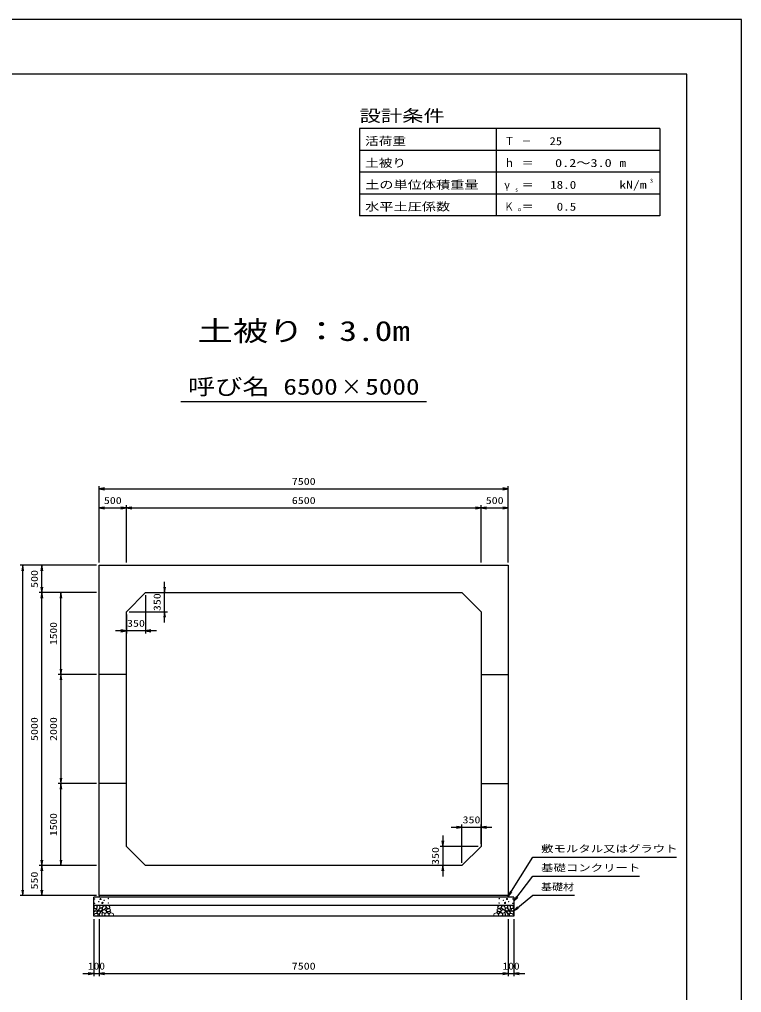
# Model space of a CAD drawing. Units: millimetres at full size. Extents: x 0 to 42050, y 0 to 29700.
# Drawn here: x 28814 to 42050, y 11873 to 29700 of the extents above; entities that cross this region are included whole.
import ezdxf
from ezdxf.enums import TextEntityAlignment as Align

# ---------------------------------------------------------------- set-up
doc = ezdxf.new("R2010")
doc.units = ezdxf.units.MM
for name, color, linetype, lineweight in [('D-DCR-HCHn', 4, 'Continuous', 9), ('D-STR-DIM', 7, 'Continuous', 25), ('D-STR-STRn', 1, 'Continuous', 25), ('D-STR-TXT', 7, 'Continuous', 25), ('D-TTL', 2, 'Continuous', 25), ('D-TTL-FRAM', 2, 'Continuous', 25), ('D-TTL-LINE', 7, 'Continuous', 25), ('D-TTL-TXT', 7, 'Continuous', 25)]:
    doc.layers.add(name, color=color, linetype=linetype, lineweight=lineweight)
doc.styles.add('ＭＳ ゴシック', font='')
doc.styles.get('ＭＳ ゴシック').set_extended_font_data('MS Gothic')

# ---------------------------------------------------------------- blocks, each defined once
blk = doc.blocks.new('open_arrow')
at = {"color": 0, "linetype": 'Continuous', "lineweight": -2}
blk.add_lwpolyline([(7.5, 1.25), (0, 0), (7.5, -1.25)], dxfattribs=at)

msp = doc.modelspace()

# ---------------------------------------------------------------- linework, layer by layer
at = {"layer": 'D-DCR-HCHn'}
for points in [[(30182.281, 13403.808), (30175.346, 13383.005), (30184.592, 13369.136), (30207.707, 13366.824), (30223.488, 13373.599), (30216.952, 13389.939), (30221.575, 13399.185), (30212.33, 13408.431), (30198.461, 13413.053)], [(30226.198, 13461.594), (30205.395, 13466.217), (30186.904, 13456.971), (30184.592, 13436.168), (30189.215, 13419.988), (30212.33, 13413.053), (30228.51, 13413.053), (30235.444, 13424.611), (30235.444, 13450.037)], [(30244.69, 13463.906), (30237.756, 13443.102), (30240.067, 13419.988), (30223.887, 13394.562), (30244.69, 13383.005), (30267.805, 13394.562), (30281.673, 13413.053), (30286.296, 13443.102), (30281.673, 13459.283), (30267.805, 13466.217)], [(30249.313, 13383.005), (30237.756, 13373.759), (30242.379, 13366.824), (30258.559, 13366.824), (30265.493, 13369.136), (30270.116, 13378.382), (30263.182, 13385.316)], [(30283.985, 13408.431), (30272.427, 13380.693), (30281.673, 13369.136), (30309.411, 13369.136), (30320.968, 13373.759), (30332.525, 13389.939), (30332.525, 13403.808), (30320.968, 13422.299), (30307.099, 13424.611)], [(30388.203, 13329.532), (30352.829, 13336.129), (30337.782, 13348.266), (30333.03, 13367.263), (30347.713, 13381.629), (30376.323, 13389.69), (30397.97, 13376.761), (30411.961, 13359.347), (30408.002, 13341.67)], [(30348.447, 13386.214), (30335.689, 13390.569), (30334.425, 13418.678), (30347.512, 13447.359), (30364.448, 13463.536), (30396.403, 13457.032), (30399.133, 13421.913), (30388.816, 13409.876), (30360.739, 13394.301)], [(30379.798, 13395.711), (30381.454, 13389.566), (30387.011, 13385.193), (30399.19, 13383.302), (30410.305, 13389.802), (30420.592, 13399.138), (30429.858, 13407.333), (30429.635, 13413.462), (30423.736, 13418.875), (30409.203, 13420.356), (30396.47, 13414.383), (30387.011, 13405.165), (30382.281, 13400.556)], [(30407.012, 13429.601), (30400.964, 13435.086), (30399.897, 13440.792), (30403.414, 13453.305), (30413.71, 13467.61), (30436.004, 13466.105), (30457.571, 13455.811), (30472.195, 13435.597), (30470.021, 13422.456), (30463.02, 13415.716), (30451.769, 13413.215), (30435.511, 13417.483), (30414.289, 13424.481)], [(30468.372, 13361.832), (30473.688, 13366.874), (30480.476, 13375.68), (30482.145, 13383.275), (30478.144, 13397.685), (30464.088, 13408.67), (30443.907, 13407.89), (30416.698, 13393.001), (30407.086, 13380.757), (30410.152, 13366.784), (30419.778, 13360.04), (30428.599, 13359.145), (30442.363, 13359.524), (30455.808, 13361.002)], [(37581.628, 13361.832), (37576.312, 13366.874), (37569.524, 13375.68), (37567.855, 13383.275), (37571.856, 13397.685), (37585.912, 13408.67), (37606.093, 13407.89), (37633.302, 13393.001), (37642.914, 13380.757), (37639.848, 13366.784), (37630.222, 13360.04), (37621.401, 13359.145), (37607.637, 13359.524), (37594.192, 13361.002)], [(37642.988, 13429.601), (37649.036, 13435.086), (37650.103, 13440.792), (37646.586, 13453.305), (37636.29, 13467.61), (37613.996, 13466.105), (37592.429, 13455.811), (37577.805, 13435.597), (37579.979, 13422.456), (37586.98, 13415.716), (37598.231, 13413.215), (37614.489, 13417.483), (37635.711, 13424.481)], [(37670.202, 13395.711), (37668.546, 13389.566), (37662.989, 13385.193), (37650.81, 13383.302), (37639.695, 13389.802), (37629.408, 13399.138), (37620.142, 13407.333), (37620.365, 13413.462), (37626.264, 13418.875), (37640.797, 13420.356), (37653.53, 13414.383), (37662.989, 13405.165), (37667.719, 13400.556)], [(37661.797, 13329.532), (37697.171, 13336.129), (37712.218, 13348.266), (37716.97, 13367.263), (37702.287, 13381.629), (37673.677, 13389.69), (37652.03, 13376.761), (37638.039, 13359.347), (37641.998, 13341.67)], [(37701.553, 13386.214), (37714.311, 13390.569), (37715.575, 13418.678), (37702.488, 13447.359), (37685.552, 13463.536), (37653.597, 13457.032), (37650.867, 13421.913), (37661.184, 13409.876), (37689.261, 13394.301)], [(37766.015, 13408.431), (37777.573, 13380.693), (37768.327, 13369.136), (37740.589, 13369.136), (37729.032, 13373.759), (37717.475, 13389.939), (37717.475, 13403.808), (37729.032, 13422.299), (37742.901, 13424.611)], [(37805.31, 13463.906), (37812.244, 13443.102), (37809.933, 13419.988), (37826.113, 13394.562), (37805.31, 13383.005), (37782.195, 13394.562), (37768.327, 13413.053), (37763.704, 13443.102), (37768.327, 13459.283), (37782.195, 13466.217)], [(37800.687, 13383.005), (37812.244, 13373.759), (37807.621, 13366.824), (37791.441, 13366.824), (37784.507, 13369.136), (37779.884, 13378.382), (37786.818, 13385.316)], [(37823.802, 13461.594), (37844.605, 13466.217), (37863.096, 13456.971), (37865.408, 13436.168), (37860.785, 13419.988), (37837.67, 13413.053), (37821.49, 13413.053), (37814.556, 13424.611), (37814.556, 13450.037)], [(37867.719, 13403.808), (37874.654, 13383.005), (37865.408, 13369.136), (37842.293, 13366.824), (37826.512, 13373.599), (37833.048, 13389.939), (37828.425, 13399.185), (37837.67, 13408.431), (37851.539, 13413.053)], [(30226.155, 13327.009), (30243.277, 13352.692), (30241.137, 13359.112), (30217.594, 13365.533), (30196.192, 13363.393), (30181.21, 13350.551), (30179.07, 13335.57), (30181.21, 13320.588), (30198.332, 13316.308)], [(30234.716, 13273.503), (30249.698, 13279.924), (30253.978, 13301.326), (30245.417, 13316.308), (30230.435, 13320.588), (30211.173, 13318.448), (30189.771, 13309.887), (30179.07, 13297.045), (30179.07, 13282.064), (30185.49, 13273.503), (30211.173, 13275.643)], [(30286.082, 13327.009), (30296.783, 13352.692), (30288.222, 13363.393), (30262.539, 13363.393), (30251.838, 13359.112), (30241.137, 13344.131), (30241.137, 13331.289), (30251.838, 13314.167), (30264.679, 13312.027)], [(30281.801, 13279.924), (30281.801, 13305.606), (30271.1, 13312.027), (30260.399, 13305.606), (30258.259, 13290.625), (30260.399, 13277.783), (30275.381, 13273.503)], [(30322.466, 13275.643), (30328.886, 13294.905), (30326.746, 13316.308), (30341.728, 13339.85), (30322.466, 13350.551), (30301.063, 13339.85), (30288.222, 13322.728), (30283.941, 13294.905), (30288.222, 13279.924), (30301.063, 13273.503)], [(30318.185, 13350.551), (30328.886, 13359.112), (30324.606, 13365.533), (30309.624, 13365.533), (30303.204, 13363.393), (30298.923, 13354.832), (30305.344, 13348.411)], [(30339.588, 13277.783), (30358.85, 13273.503), (30375.972, 13282.064), (30378.112, 13301.326), (30375.968, 13324.878), (30352.429, 13332.327), (30337.447, 13328.603), (30331.027, 13312.027), (30331.027, 13288.484)], [(30387.352, 13323.637), (30402.306, 13332.556), (30428.44, 13332.292), (30449.93, 13313.525), (30453.643, 13284.899), (30439.853, 13274.245), (30403.098, 13271.871), (30386.731, 13281.633), (30382.172, 13304.06)], [(30424.971, 13335.265), (30429.183, 13338.446), (30432.686, 13343.505), (30432.81, 13350.431), (30428.414, 13356.067), (30420.769, 13357.977), (30414.356, 13356.179), (30412.704, 13350.442), (30411.896, 13344.835), (30412.881, 13337.456), (30418.975, 13334.127)], [(30452.597, 13320.331), (30442.895, 13325.079), (30435.89, 13333.822), (30435.719, 13345.084), (30439.942, 13355.627), (30455.189, 13357.625), (30470.054, 13358.018), (30484.481, 13352.512), (30486.849, 13343.273), (30474.54, 13332.195), (30459.555, 13323.15)], [(30484.972, 13272.493), (30469.837, 13274.274), (30459.866, 13279.787), (30455.835, 13292.722), (30455.945, 13304.963), (30465.172, 13321.678), (30483.242, 13332.822), (30510.731, 13328.403), (30532.453, 13320.334), (30537.643, 13296.125), (30533.03, 13278.257), (30511.884, 13272.877)], [(37565.028, 13272.493), (37580.163, 13274.274), (37590.134, 13279.787), (37594.165, 13292.722), (37594.055, 13304.963), (37584.828, 13321.678), (37566.758, 13332.822), (37539.269, 13328.403), (37517.547, 13320.334), (37512.357, 13296.125), (37516.97, 13278.257), (37538.116, 13272.877)], [(37597.403, 13320.331), (37607.105, 13325.079), (37614.11, 13333.822), (37614.281, 13345.084), (37610.058, 13355.627), (37594.811, 13357.625), (37579.946, 13358.018), (37565.519, 13352.512), (37563.151, 13343.273), (37575.46, 13332.195), (37590.445, 13323.15)], [(37662.648, 13323.637), (37647.694, 13332.556), (37621.56, 13332.292), (37600.07, 13313.525), (37596.357, 13284.899), (37610.147, 13274.245), (37646.902, 13271.871), (37663.269, 13281.633), (37667.828, 13304.06)], [(37625.029, 13335.265), (37620.817, 13338.446), (37617.314, 13343.505), (37617.19, 13350.431), (37621.586, 13356.067), (37629.231, 13357.977), (37635.644, 13356.179), (37637.296, 13350.442), (37638.104, 13344.835), (37637.119, 13337.456), (37631.025, 13334.127)], [(37710.412, 13277.783), (37691.15, 13273.503), (37674.028, 13282.064), (37671.888, 13301.326), (37674.032, 13324.878), (37697.571, 13332.327), (37712.553, 13328.603), (37718.973, 13312.027), (37718.973, 13288.484)], [(37727.534, 13275.643), (37721.114, 13294.905), (37723.254, 13316.308), (37708.272, 13339.85), (37727.534, 13350.551), (37748.937, 13339.85), (37761.778, 13322.728), (37766.059, 13294.905), (37761.778, 13279.924), (37748.937, 13273.503)], [(37731.815, 13350.551), (37721.114, 13359.112), (37725.394, 13365.533), (37740.376, 13365.533), (37746.796, 13363.393), (37751.077, 13354.832), (37744.656, 13348.411)], [(37763.918, 13327.009), (37753.217, 13352.692), (37761.778, 13363.393), (37787.461, 13363.393), (37798.162, 13359.112), (37808.863, 13344.131), (37808.863, 13331.289), (37798.162, 13314.167), (37785.321, 13312.027)], [(37768.199, 13279.924), (37768.199, 13305.606), (37778.9, 13312.027), (37789.601, 13305.606), (37791.741, 13290.625), (37789.601, 13277.783), (37774.619, 13273.503)], [(37815.284, 13273.503), (37800.302, 13279.924), (37796.022, 13301.326), (37804.583, 13316.308), (37819.565, 13320.588), (37838.827, 13318.448), (37860.229, 13309.887), (37870.93, 13297.045), (37870.93, 13282.064), (37864.51, 13273.503), (37838.827, 13275.643)], [(37823.845, 13327.009), (37806.723, 13352.692), (37808.863, 13359.112), (37832.406, 13365.533), (37853.808, 13363.393), (37868.79, 13350.551), (37870.93, 13335.57), (37868.79, 13320.588), (37851.668, 13316.308)]]:
    msp.add_lwpolyline(points, close=True, dxfattribs=at)
for points in [[(30318.432, 13468.547), (30301.093, 13466.446), (30289.258, 13458.701), (30289.626, 13439.819), (30295.514, 13426.087), (30310.025, 13426.185), (30330.107, 13429.153), (30339.799, 13443.689), (30349.082, 13453.492), (30351.884, 13464.345), (30339.099, 13468.547), (30318.082, 13468.547)], [(37731.568, 13468.547), (37748.907, 13466.446), (37760.742, 13458.701), (37760.374, 13439.819), (37754.486, 13426.087), (37739.975, 13426.185), (37719.893, 13429.153), (37710.201, 13443.689), (37700.918, 13453.492), (37698.116, 13464.345), (37710.901, 13468.547), (37731.918, 13468.547)]]:
    msp.add_lwpolyline(points, dxfattribs=at)
for centre, radius in [((30191.091, 13586.145), 4.5), ((30300.004, 13586.145), 11.25), ((30366.563, 13562.459), 4.5), ((30442.197, 13595.221), 4.5), ((37607.803, 13595.221), 4.5), ((37683.437, 13562.459), 4.5), ((37749.996, 13586.145), 11.25), ((37858.909, 13586.145), 4.5), ((30192.803, 13505.879), 4.5), ((30268.437, 13538.641), 4.5), ((30334.996, 13514.955), 11.25), ((30443.909, 13514.955), 4.5), ((37606.091, 13514.955), 4.5), ((37715.004, 13514.955), 11.25), ((37781.563, 13538.641), 4.5), ((37857.197, 13505.879), 4.5)]:
    msp.add_circle(centre, radius, dxfattribs=at)
at = {"layer": 'D-STR-DIM'}
for p, q in [((30275, 19750), (30275, 21150)), ((30275, 21100), (37775, 21100)), ((37775, 19750), (37775, 21150)), ((30275, 19750), (30275, 20800)), ((30275, 20750), (30775, 20750)), ((30775, 19750), (30775, 20800)), ((30775, 19750), (30775, 20800)), ((30775, 20750), (37275, 20750)), ((37275, 19750), (37275, 20800)), ((37275, 19750), (37275, 20800)), ((37275, 20750), (37775, 20750)), ((37775, 19750), (37775, 20800)), ((30225, 19700), (28825, 19700)), ((28875, 13650), (28875, 19700)), ((30225, 19700), (29175, 19700)), ((29225, 19200), (29225, 19700)), ((31475, 18650), (31475, 19400)), ((30225, 19200), (29175, 19200)), ((30225, 19200), (29175, 19200)), ((29225, 14200), (29225, 19200)), ((30225, 19200), (29525, 19200)), ((29575, 17700), (29575, 19200)), ((31125, 19150), (31125, 18450)), ((31175, 19200), (31525, 19200)), ((30775, 18800), (30775, 18450)), ((30825, 18850), (31525, 18850)), ((31325, 18500), (30575, 18500)), ((30225, 17700), (29525, 17700)), ((30225, 17700), (29525, 17700)), ((29575, 17700), (29575, 15700)), ((30225, 15700), (29525, 15700)), ((30225, 15700), (29525, 15700)), ((29575, 14200), (29575, 15700)), ((36725, 14900), (37475, 14900)), ((36925, 14250), (36925, 14950)), ((37275, 14600), (37275, 14950)), ((36575, 14750), (36575, 14000)), ((37225, 14550), (36525, 14550)), ((30225, 14200), (29175, 14200)), ((30225, 14200), (29175, 14200)), ((29225, 13650), (29225, 14200)), ((30225, 14200), (29525, 14200)), ((36875, 14200), (36525, 14200)), ((30225, 13650), (28825, 13650)), ((30225, 13650), (29175, 13650)), ((30175, 13220), (30175, 12170)), ((30275, 13220), (30275, 12170)), ((30275, 13220), (30275, 12170)), ((37775, 13220), (37775, 12170)), ((37775, 13220), (37775, 12170)), ((37875, 13220), (37875, 12170)), ((29975, 12220), (30475, 12220)), ((30275, 12220), (37775, 12220)), ((37575, 12220), (38075, 12220))]:
    msp.add_line(p, q, dxfattribs=at)
at = {"layer": 'D-STR-STRn'}
for p, q in [((30275, 19700), (37775, 19700)), ((30275, 13650), (30275, 19700)), ((37775, 19700), (37775, 13650)), ((31125, 19200), (30775, 18850)), ((31125, 19200), (36925, 19200)), ((37275, 18850), (36925, 19200)), ((30775, 14550), (30775, 18850)), ((37275, 18850), (37275, 14550)), ((30775, 17700), (30275, 17700)), ((37275, 17700), (37775, 17700)), ((30775, 15700), (30275, 15700)), ((37275, 15700), (37775, 15700)), ((30775, 14550), (31125, 14200)), ((36925, 14200), (37275, 14550)), ((36925, 14200), (31125, 14200)), ((37875, 13620), (30175, 13620)), ((30175, 13270), (30175, 13620)), ((37775, 13650), (30275, 13650)), ((30275, 13650), (30275, 13620)), ((37775, 13650), (37775, 13620)), ((37875, 13620), (37875, 13270)), ((37875, 13470), (30175, 13470)), ((37875, 13270), (30175, 13270))]:
    msp.add_line(p, q, dxfattribs=at)
at = {"layer": 'D-STR-TXT'}
for points in [[(37775, 13635), (38225, 14355), (38325, 14355), (40858.756, 14355)], [(37875, 13545), (38225, 14005), (38325, 14005), (40176.523, 14005)], [(37875, 13370), (38225, 13655), (38325, 13655), (38989.721, 13655)]]:
    msp.add_lwpolyline(points, dxfattribs=at)
at = {"layer": 'D-TTL'}
for points in [[(0, 0), (42050, 0), (42050, 29700), (0, 29700)], [(1000, 1000), (41050, 1000), (41050, 28700), (1000, 28700)]]:
    msp.add_lwpolyline(points, close=True, dxfattribs=at)
at = {"layer": 'D-TTL-FRAM'}
for p, q in [((40550, 27700), (35050, 27700)), ((35050, 27700), (35050, 26100)), ((40550, 27700), (40550, 26100)), ((40550, 26100), (35050, 26100))]:
    msp.add_line(p, q, dxfattribs=at)
at = {"layer": 'D-TTL-LINE'}
for p, q in [((37550, 27700), (37550, 26100)), ((40550, 27300), (35050, 27300)), ((40550, 26900), (35050, 26900)), ((40550, 26500), (35050, 26500))]:
    msp.add_line(p, q, dxfattribs=at)
at = {"layer": 'D-TTL-TXT'}
msp.add_line((31775, 22700), (36275, 22700), dxfattribs=at)

# ---------------------------------------------------------------- block references
at = {"layer": 'D-STR-DIM', "xscale": 13.3, "yscale": 13.3}
for p in [(30275, 21100), (30275, 20750), (30775, 20750), (37275, 20750), (31125, 18500), (37275, 14900), (30275, 12220), (30275, 12220), (37875, 12220)]:
    msp.add_blockref('open_arrow', p, dxfattribs=at)
for p, rotation in [((37775, 21100), 180), ((30775, 20750), 180), ((37275, 20750), 180), ((37775, 20750), 180), ((28875, 19700), 270), ((29225, 19700), 270), ((29225, 19200), 90), ((31475, 19200), 90), ((29225, 19200), 270), ((29575, 19200), 270), ((31475, 18850), 270), ((30775, 18500), 180), ((29575, 17700), 90), ((29575, 17700), 270), ((29575, 15700), 90), ((29575, 15700), 270), ((36925, 14900), 180), ((36575, 14550), 90), ((29225, 14200), 90), ((29575, 14200), 90), ((29225, 14200), 270), ((36575, 14200), 270), ((28875, 13650), 90), ((29225, 13650), 90), ((30175, 12220), 180), ((37775, 12220), 180), ((37775, 12220), 180)]:
    msp.add_blockref('open_arrow', p, dxfattribs=dict(at, rotation=rotation))
at = {"layer": 'D-STR-TXT', "xscale": 13.3, "yscale": 13.3}
for p, rotation in [((37775, 13635), 58), ((37875, 13545), 52.7), ((37875, 13370), 39.2)]:
    msp.add_blockref('open_arrow', p, dxfattribs=dict(at, rotation=rotation))

# ---------------------------------------------------------------- texts
at = {"layer": 'D-STR-DIM', "style": 'ＭＳ ゴシック'}
for s, width, p in [('7500', 1.25, (34025, 21237.5)), ('500', 1.25, (30525, 20887.5)), ('6500', 1.25, (34025, 20887.5)), ('500', 1.25, (37525, 20887.5)), ('350', 1.25, (30950, 18637.5)), ('350', 1.25, (37100, 15037.5)), ('100', 1.2, (30225, 12357.5)), ('7500', 1.25, (34025, 12357.5)), ('100', 1.2, (37825, 12357.5))]:
    msp.add_text(s, height=128.3, dxfattribs=dict(at, width=width)).set_placement(p, align=Align.MIDDLE_CENTER)
for s, width, p in [('500', 1.25, (29087.5, 19450)), ('350', 1.25, (31337.5, 19025)), ('1500', 1.2, (29437.5, 18450)), ('5000', 1.25, (29087.5, 16700)), ('2000', 1.25, (29437.5, 16700)), ('1500', 1.2, (29437.5, 14950)), ('350', 1.25, (36437.5, 14375)), ('550', 1.25, (29087.5, 13925))]:
    msp.add_text(s, height=128.3, rotation=90, dxfattribs=dict(at, width=width)).set_placement(p, align=Align.MIDDLE_CENTER)
at = {"layer": 'D-STR-TXT', "style": 'ＭＳ ゴシック'}
for s, width, p in [('敷モルタル又はグラウト', 1.3, (38375, 14405)), ('基礎コンクリート', 1.3, (38375, 14055)), ('基礎材', 1.15, (38375, 13705))]:
    msp.add_text(s, height=128.3, dxfattribs=dict(at, width=width)).set_placement(p, align=Align.BOTTOM_LEFT)
at = {"layer": 'D-TTL-TXT', "style": 'ＭＳ ゴシック'}
for s, height, width, p in [('設計条件', 219.9, 1.3, (35050, 27760)), ('活荷重', 146.6, 1.25, (35150, 27353.333)), ('Ｔ', 146.6, 0.95, (37700, 27353.333)), ('－', 146.6, 0.85, (38020, 27353.333)), ('土被り', 146.6, 1.25, (35150, 26953.333)), ('ｈ', 146.6, 0.95, (37700, 26953.333)), ('＝', 146.6, 1.1, (38020, 26953.333)), ('m', 146.6, 1.25, (39810, 26953.333)), ('土の単位体積重量', 146.6, 1.3, (35150, 26553.333)), ('kN/m', 146.6, 1.25, (39810, 26553.333)), ('3', 73.31, 1.15, (40370, 26686.667)), ('γ', 146.6, 0.95, (37700, 26553.333)), ('s', 73.31, 1.15, (37900, 26526.667)), ('＝', 146.6, 1.1, (38020, 26553.333)), ('水平土圧係数', 146.6, 1.3, (35150, 26153.333)), ('Ｋ', 146.6, 0.85, (37700, 26153.333)), ('o', 73.31, 1.2, (37950, 26166.667)), ('＝', 146.6, 1.1, (38020, 26153.333))]:
    msp.add_text(s, height=height, dxfattribs=dict(at, width=width)).set_placement(p, align=Align.BOTTOM_LEFT)
for s, width, p in [('25', 1.15, (38760.102, 27353.333)), ('0.2～3.0', 1.3, (39669.746, 26953.333)), ('18.0', 1.2, (39020, 26553.333)), ('0.5', 1.2, (39020, 26153.333))]:
    msp.add_text(s, height=146.6, dxfattribs=dict(at, width=width)).set_placement(p, align=Align.BOTTOM_RIGHT)
for s, height, width, p in [('土被り：3.0m', 366.6, 1.3, (34025, 23700)), ('呼び名', 293.3, 1.25, (32650, 22737.5)), ('6500', 293.3, 1.25, (34150, 22737.5)), ('×', 293.3, 0.95, (34900, 22737.5)), ('5000', 293.3, 1.25, (35650, 22737.5))]:
    msp.add_text(s, height=height, dxfattribs=dict(at, width=width)).set_placement(p, align=Align.BOTTOM_CENTER)

doc.saveas('drawing.dxf')
